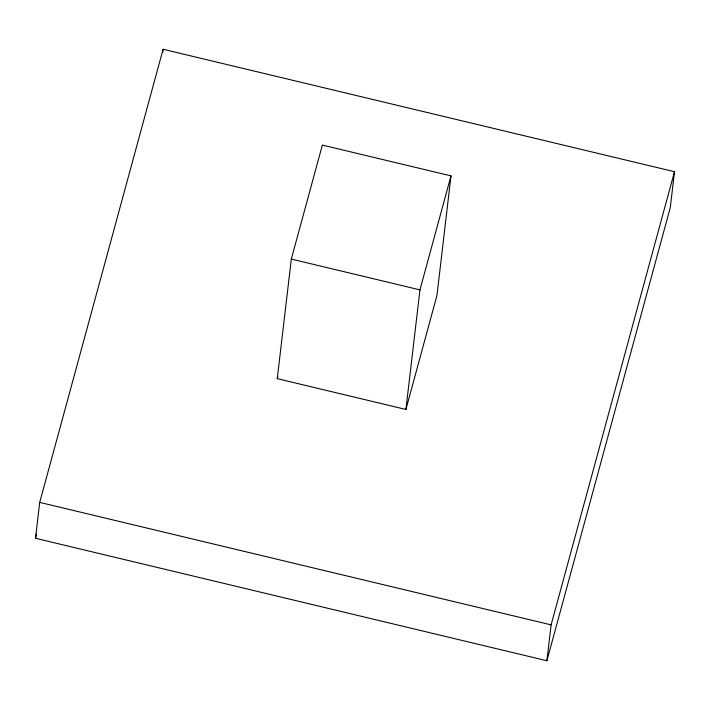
<?xml version="1.0" encoding="UTF-8"?>
<svg xmlns="http://www.w3.org/2000/svg" width="710" height="710" viewBox="0 0 710 710"><rect width="100%" height="100%" fill="white"/><g stroke="black" fill="none" stroke-linecap="round" stroke-linejoin="round"><path stroke-width="1.06" d="M35.5 538.278L39.716 502.396L163.105 49.256L674.5 171.722L670.284 207.604L546.895 660.744L35.5 538.278L36.663 534M162.714 52.513L163.105 49.256M277.264 378.652L291.313 259.07L322.349 145.08L450.992 175.885L436.952 295.475L405.907 409.466L277.264 378.652L277.85 376.522M405.907 409.466L419.956 289.884L450.992 175.885M546.895 660.744L551.111 624.871L674.5 171.722M291.313 259.07L419.956 289.884M39.716 502.396L551.111 624.871"/></g></svg>
